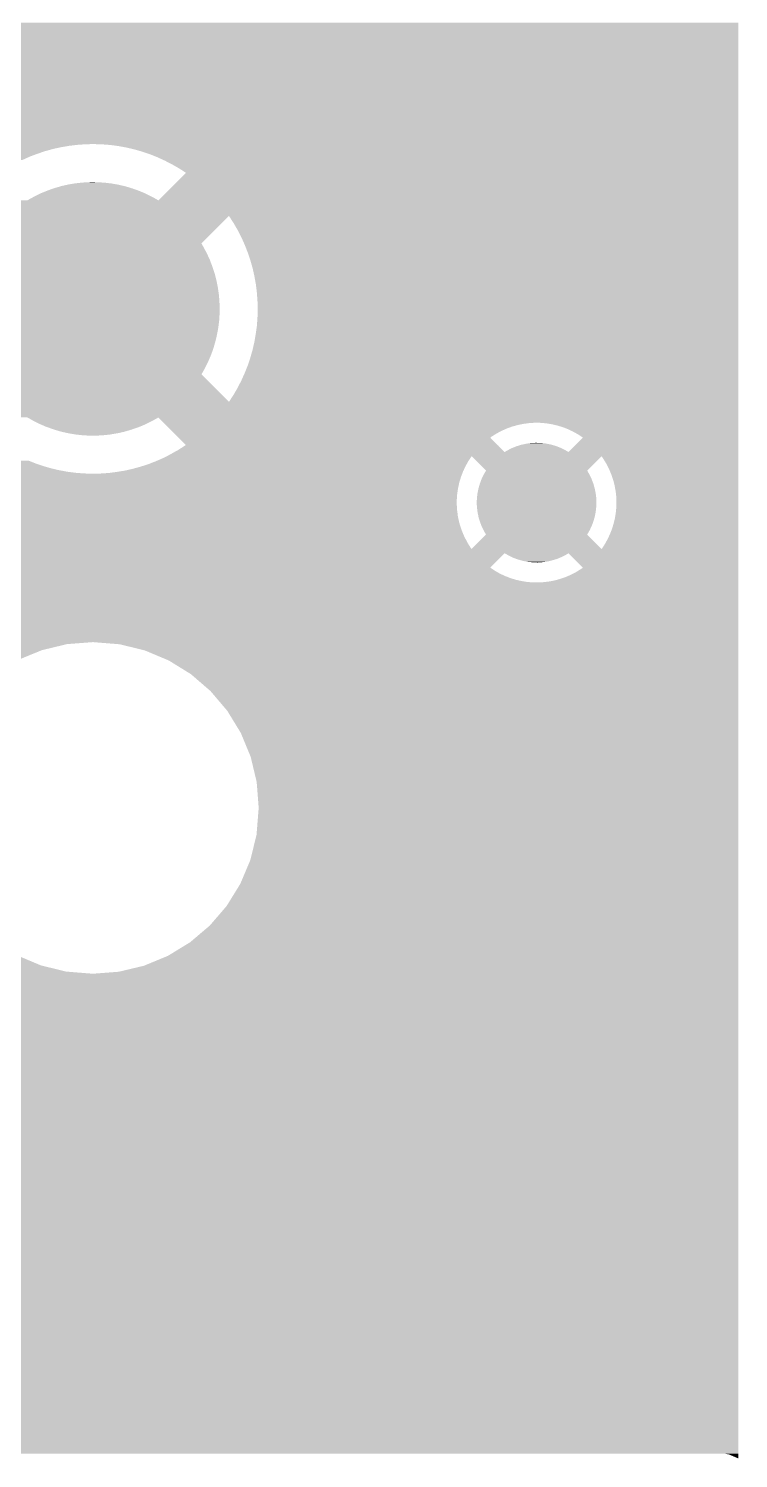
# Model space of a CAD drawing. Extents: x 295 to 953, y 10 to 290.
# Drawn here: x 853.87 to 862.05, y 98.39 to 114.86 of the extents above; entities that cross this region are included whole.
import ezdxf

# ---------------------------------------------------------------- set-up
doc = ezdxf.new("R2010")
doc.units = 0
doc.header["$LTSCALE"] = 5
doc.header["$MEASUREMENT"] = 0
doc.layers.add('GND', color=7, linetype='CONTINUOUS')

msp = doc.modelspace()

# ---------------------------------------------------------------- linework, layer by layer
at = {"layer": 'GND'}
for points in [[(657.513, 114.793), (657.469, 114.93), (862.053, 114.793), (862.053, 114.93)], [(657.583, 114.428), (657.513, 114.793), (862.053, 114.428), (862.053, 114.793)], [(657.604, 114.095), (657.583, 114.428), (862.053, 114.095), (862.053, 114.428)], [(746.631, 114.091), (746.539, 114.095), (862.053, 114.091), (862.053, 114.095)], [(746.847, 114.048), (746.631, 114.091), (862.053, 114.048), (862.053, 114.091)], [(747.05, 113.961), (746.847, 114.048), (862.053, 113.961), (862.053, 114.048)], [(747.229, 113.834), (747.05, 113.961), (862.053, 113.834), (862.053, 113.961)], [(747.378, 113.671), (747.229, 113.834), (862.053, 113.671), (862.053, 113.834)], [(747.46, 113.531), (747.378, 113.671), (862.053, 113.531), (862.053, 113.671)], [(747.461, 113.529), (747.46, 113.531), (854.53, 113.529), (854.624, 113.531)], [(747.465, 113.522), (747.461, 113.529), (854.436, 113.522), (854.53, 113.529)], [(747.472, 113.511), (747.465, 113.522), (854.343, 113.511), (854.436, 113.522)], [(747.481, 113.495), (747.472, 113.511), (854.25, 113.495), (854.343, 113.511)], [(747.49, 113.481), (747.481, 113.495), (854.184, 113.481), (854.25, 113.495)], [(854.718, 113.528), (854.624, 113.531), (862.053, 113.528), (862.053, 113.531)], [(854.812, 113.521), (854.718, 113.528), (862.053, 113.521), (862.053, 113.528)], [(854.906, 113.509), (854.812, 113.521), (862.053, 113.509), (862.053, 113.521)], [(854.998, 113.492), (854.906, 113.509), (862.053, 113.492), (862.053, 113.509)], [(855.09, 113.471), (854.998, 113.492), (862.053, 113.471), (862.053, 113.492)], [(747.492, 113.475), (747.49, 113.481), (854.158, 113.475), (854.184, 113.481)], [(747.5, 113.45), (747.492, 113.475), (854.067, 113.45), (854.158, 113.475)], [(747.509, 113.42), (747.5, 113.45), (853.978, 113.42), (854.067, 113.45)], [(747.521, 113.387), (747.509, 113.42), (853.89, 113.387), (853.978, 113.42)], [(747.533, 113.348), (747.521, 113.387), (853.804, 113.348), (853.89, 113.387)], [(855.181, 113.445), (855.09, 113.471), (862.053, 113.445), (862.053, 113.471)], [(855.27, 113.415), (855.181, 113.445), (862.053, 113.415), (862.053, 113.445)], [(855.358, 113.38), (855.27, 113.415), (862.053, 113.38), (862.053, 113.415)], [(855.443, 113.341), (855.358, 113.38), (862.053, 113.341), (862.053, 113.38)], [(855.527, 113.298), (855.443, 113.341), (862.053, 113.298), (862.053, 113.341)], [(855.371, 112.883), (855.688, 113.2), (862.053, 112.883), (862.053, 113.2)], [(855.609, 113.251), (855.527, 113.298), (862.053, 113.251), (862.053, 113.298)], [(855.688, 113.2), (855.609, 113.251), (862.053, 113.2), (862.053, 113.251)], [(854.022, 112.967), (854.084, 112.992), (855.209, 112.967), (855.149, 112.992)], [(854.084, 112.992), (854.099, 112.998), (855.149, 112.992), (855.132, 112.998)], [(854.099, 112.998), (854.162, 113.02), (855.132, 112.998), (855.071, 113.02)], [(854.162, 113.02), (854.177, 113.025), (855.071, 113.02), (855.054, 113.025)], [(854.177, 113.025), (854.242, 113.044), (855.054, 113.025), (854.992, 113.044)], [(854.242, 113.044), (854.256, 113.048), (854.992, 113.044), (854.974, 113.048)], [(854.256, 113.048), (854.322, 113.063), (854.974, 113.048), (854.911, 113.063)], [(854.322, 113.063), (854.337, 113.066), (854.911, 113.063), (854.893, 113.066)], [(854.337, 113.066), (854.404, 113.077), (854.893, 113.066), (854.83, 113.077)], [(854.404, 113.077), (854.418, 113.079), (854.83, 113.077), (854.811, 113.079)], [(854.418, 113.079), (854.488, 113.087), (854.811, 113.079), (854.748, 113.087)], [(854.488, 113.087), (854.5, 113.088), (854.748, 113.087), (854.726, 113.088)], [(854.5, 113.088), (854.574, 113.092), (854.726, 113.088), (854.666, 113.092)], [(854.574, 113.092), (854.583, 113.093), (854.666, 113.092), (854.583, 113.093)], [(747.535, 112.744), (747.563, 112.883), (862.053, 112.744), (862.053, 112.883)], [(853.861, 112.883), (853.875, 112.891), (855.371, 112.883), (855.356, 112.891)], [(853.875, 112.891), (853.934, 112.923), (855.356, 112.891), (855.299, 112.923)], [(853.934, 112.923), (853.948, 112.931), (855.299, 112.923), (855.283, 112.931)], [(853.948, 112.931), (854.008, 112.96), (855.283, 112.931), (855.225, 112.96)], [(854.008, 112.96), (854.022, 112.967), (855.225, 112.96), (855.209, 112.967)], [(747.518, 112.704), (747.535, 112.744), (862.053, 112.704), (862.053, 112.744)], [(853.366, 112.387), (853.049, 112.704), (855.867, 112.387), (856.183, 112.704)], [(856.239, 112.618), (856.183, 112.704), (862.053, 112.618), (862.053, 112.704)], [(856.286, 112.536), (856.239, 112.618), (862.053, 112.536), (862.053, 112.618)], [(856.329, 112.452), (856.286, 112.536), (862.053, 112.452), (862.053, 112.536)], [(853.325, 112.315), (853.341, 112.344), (855.906, 112.315), (855.891, 112.344)], [(853.341, 112.344), (853.366, 112.387), (855.891, 112.344), (855.866, 112.387)], [(853.366, 112.387), (853.366, 112.387), (855.866, 112.387), (855.867, 112.387)], [(856.367, 112.366), (856.329, 112.452), (862.053, 112.366), (862.053, 112.452)], [(856.401, 112.279), (856.367, 112.366), (862.053, 112.279), (862.053, 112.366)], [(853.239, 112.119), (853.256, 112.165), (855.993, 112.119), (855.975, 112.165)], [(853.256, 112.165), (853.269, 112.196), (855.975, 112.165), (855.964, 112.196)], [(853.269, 112.196), (853.288, 112.241), (855.964, 112.196), (855.943, 112.241)], [(853.288, 112.241), (853.303, 112.271), (855.943, 112.241), (855.93, 112.271)], [(853.303, 112.271), (853.325, 112.315), (855.93, 112.271), (855.906, 112.315)], [(856.431, 112.189), (856.401, 112.279), (862.053, 112.189), (862.053, 112.279)], [(856.457, 112.099), (856.431, 112.189), (862.053, 112.099), (862.053, 112.189)], [(853.193, 111.96), (853.205, 112.008), (856.039, 111.96), (856.027, 112.008)], [(853.205, 112.008), (853.214, 112.04), (856.027, 112.008), (856.019, 112.04)], [(853.214, 112.04), (853.228, 112.087), (856.019, 112.04), (856.003, 112.087)], [(853.228, 112.087), (853.239, 112.119), (856.003, 112.087), (855.993, 112.119)], [(856.477, 112.007), (856.457, 112.099), (862.053, 112.007), (862.053, 112.099)], [(856.494, 111.914), (856.477, 112.007), (862.053, 111.914), (862.053, 112.007)], [(853.165, 111.797), (853.171, 111.846), (856.067, 111.797), (856.06, 111.846)], [(853.171, 111.846), (853.177, 111.879), (856.06, 111.846), (856.056, 111.879)], [(853.177, 111.879), (853.186, 111.928), (856.056, 111.879), (856.046, 111.928)], [(853.186, 111.928), (853.193, 111.96), (856.046, 111.928), (856.039, 111.96)], [(856.505, 111.82), (856.494, 111.914), (862.053, 111.82), (862.053, 111.914)], [(853.156, 111.682), (853.158, 111.715), (856.075, 111.682), (856.074, 111.715)], [(853.156, 111.632), (853.156, 111.682), (856.077, 111.632), (856.075, 111.682)], [(853.158, 111.715), (853.162, 111.764), (856.074, 111.715), (856.07, 111.764)], [(853.162, 111.764), (853.165, 111.797), (856.07, 111.764), (856.067, 111.797)], [(856.512, 111.727), (856.505, 111.82), (862.053, 111.727), (862.053, 111.82)], [(856.515, 111.632), (856.512, 111.727), (862.053, 111.632), (862.053, 111.727)], [(853.157, 111.583), (853.156, 111.632), (856.076, 111.583), (856.077, 111.632)], [(853.158, 111.55), (853.157, 111.583), (856.074, 111.55), (856.076, 111.583)], [(853.162, 111.5), (853.158, 111.55), (856.071, 111.5), (856.074, 111.55)], [(856.505, 111.436), (856.512, 111.53), (862.053, 111.436), (862.053, 111.53)], [(856.512, 111.53), (856.515, 111.632), (862.053, 111.53), (862.053, 111.632)], [(853.165, 111.467), (853.162, 111.5), (856.067, 111.467), (856.071, 111.5)], [(853.172, 111.418), (853.165, 111.467), (856.061, 111.418), (856.067, 111.467)], [(853.177, 111.386), (853.172, 111.418), (856.055, 111.386), (856.061, 111.418)], [(853.186, 111.337), (853.177, 111.386), (856.046, 111.337), (856.055, 111.386)], [(856.476, 111.25), (856.492, 111.343), (862.053, 111.25), (862.053, 111.343)], [(856.492, 111.343), (856.505, 111.436), (862.053, 111.343), (862.053, 111.436)], [(853.193, 111.305), (853.186, 111.337), (856.039, 111.305), (856.046, 111.337)], [(853.205, 111.257), (853.193, 111.305), (856.027, 111.257), (856.039, 111.305)], [(853.214, 111.225), (853.205, 111.257), (856.018, 111.225), (856.027, 111.257)], [(853.229, 111.177), (853.214, 111.225), (856.004, 111.177), (856.018, 111.225)], [(853.239, 111.146), (853.229, 111.177), (855.993, 111.146), (856.004, 111.177)], [(856.455, 111.158), (856.476, 111.25), (862.053, 111.158), (862.053, 111.25)], [(853.257, 111.1), (853.239, 111.146), (855.976, 111.1), (855.993, 111.146)], [(853.269, 111.069), (853.257, 111.1), (855.963, 111.069), (855.976, 111.1)], [(853.289, 111.024), (853.269, 111.069), (855.944, 111.024), (855.963, 111.069)], [(853.303, 110.994), (853.289, 111.024), (855.929, 110.994), (855.944, 111.024)], [(856.399, 110.978), (856.429, 111.068), (862.053, 110.978), (862.053, 111.068)], [(856.429, 111.068), (856.455, 111.158), (862.053, 111.068), (862.053, 111.158)], [(853.049, 110.561), (853.366, 110.878), (856.183, 110.561), (855.867, 110.878)], [(853.326, 110.95), (853.303, 110.994), (855.907, 110.95), (855.929, 110.994)], [(853.341, 110.921), (853.326, 110.95), (855.891, 110.921), (855.907, 110.95)], [(853.366, 110.878), (853.341, 110.921), (855.866, 110.878), (855.891, 110.921)], [(853.366, 110.878), (853.366, 110.878), (855.867, 110.878), (855.866, 110.878)], [(856.325, 110.805), (856.364, 110.891), (862.053, 110.805), (862.053, 110.891)], [(856.364, 110.891), (856.399, 110.978), (862.053, 110.891), (862.053, 110.978)], [(856.235, 110.64), (856.282, 110.721), (862.053, 110.64), (862.053, 110.721)], [(856.282, 110.721), (856.325, 110.805), (862.053, 110.721), (862.053, 110.805)], [(843.047, 110.498), (843.071, 110.559), (862.053, 110.498), (862.053, 110.559)], [(843.071, 110.559), (843.071, 110.561), (862.053, 110.559), (862.053, 110.561)], [(856.183, 110.561), (856.235, 110.64), (862.053, 110.561), (862.053, 110.64)], [(842.987, 110.382), (843.019, 110.439), (862.053, 110.382), (862.053, 110.439)], [(843.019, 110.439), (843.047, 110.498), (862.053, 110.439), (862.053, 110.498)], [(853.876, 110.374), (853.861, 110.382), (855.357, 110.374), (855.371, 110.382)], [(853.933, 110.341), (853.876, 110.374), (855.298, 110.341), (855.357, 110.374)], [(855.432, 110.321), (855.371, 110.382), (862.053, 110.321), (862.053, 110.382)], [(853.949, 110.334), (853.933, 110.341), (855.284, 110.334), (855.298, 110.341)], [(854.007, 110.305), (853.949, 110.334), (855.224, 110.305), (855.284, 110.334)], [(854.023, 110.298), (854.007, 110.305), (855.21, 110.298), (855.224, 110.305)], [(854.083, 110.272), (854.023, 110.298), (855.148, 110.272), (855.21, 110.298)], [(854.1, 110.267), (854.083, 110.272), (855.133, 110.267), (855.148, 110.272)], [(854.161, 110.245), (854.1, 110.267), (855.07, 110.245), (855.133, 110.267)], [(854.178, 110.24), (854.161, 110.245), (855.055, 110.24), (855.07, 110.245)], [(854.24, 110.221), (854.178, 110.24), (854.99, 110.221), (855.055, 110.24)], [(854.258, 110.217), (854.24, 110.221), (854.976, 110.217), (854.99, 110.221)], [(854.321, 110.202), (854.258, 110.217), (854.91, 110.202), (854.976, 110.217)], [(854.339, 110.199), (854.321, 110.202), (854.895, 110.199), (854.91, 110.202)], [(854.402, 110.188), (854.339, 110.199), (854.828, 110.188), (854.895, 110.199)], [(854.421, 110.185), (854.402, 110.188), (854.814, 110.185), (854.828, 110.188)], [(855.436, 110.317), (855.432, 110.321), (859.642, 110.317), (859.708, 110.321)], [(855.444, 110.308), (855.436, 110.317), (859.577, 110.308), (859.642, 110.317)], [(855.457, 110.295), (855.444, 110.308), (859.513, 110.295), (859.577, 110.308)], [(855.475, 110.278), (855.457, 110.295), (859.45, 110.278), (859.513, 110.295)], [(855.497, 110.256), (855.475, 110.278), (859.388, 110.256), (859.45, 110.278)], [(855.523, 110.229), (855.497, 110.256), (859.328, 110.229), (859.388, 110.256)], [(855.554, 110.199), (855.523, 110.229), (859.27, 110.199), (859.328, 110.229)], [(855.588, 110.164), (855.554, 110.199), (859.214, 110.164), (859.27, 110.199)], [(859.773, 110.32), (859.708, 110.321), (862.053, 110.32), (862.053, 110.321)], [(859.839, 110.314), (859.773, 110.32), (862.053, 110.314), (862.053, 110.32)], [(859.903, 110.304), (859.839, 110.314), (862.053, 110.304), (862.053, 110.314)], [(859.967, 110.289), (859.903, 110.304), (862.053, 110.289), (862.053, 110.304)], [(860.03, 110.27), (859.967, 110.289), (862.053, 110.27), (862.053, 110.289)], [(860.091, 110.246), (860.03, 110.27), (862.053, 110.246), (862.053, 110.27)], [(860.15, 110.218), (860.091, 110.246), (862.053, 110.218), (862.053, 110.246)], [(860.207, 110.186), (860.15, 110.218), (862.053, 110.186), (862.053, 110.218)], [(854.484, 110.178), (854.421, 110.185), (854.745, 110.178), (854.814, 110.185)], [(854.506, 110.176), (854.484, 110.178), (854.732, 110.176), (854.745, 110.178)], [(854.567, 110.173), (854.506, 110.176), (854.658, 110.173), (854.732, 110.176)], [(854.649, 110.172), (854.567, 110.173), (854.649, 110.172), (854.658, 110.173)], [(855.603, 110.15), (855.588, 110.164), (859.194, 110.15), (859.214, 110.164)], [(855.595, 110.005), (855.674, 110.056), (859.338, 110.005), (859.288, 110.056)], [(855.688, 110.065), (855.603, 110.15), (859.278, 110.065), (859.194, 110.15)], [(855.674, 110.056), (855.688, 110.065), (859.288, 110.056), (859.278, 110.065)], [(859.41, 110.012), (859.444, 110.029), (860.047, 110.012), (860.011, 110.029)], [(859.444, 110.029), (859.462, 110.036), (860.011, 110.029), (859.995, 110.036)], [(859.462, 110.036), (859.496, 110.05), (859.995, 110.036), (859.958, 110.05)], [(859.496, 110.05), (859.515, 110.056), (859.958, 110.05), (859.942, 110.056)], [(859.515, 110.056), (859.55, 110.067), (859.942, 110.056), (859.903, 110.067)], [(859.55, 110.067), (859.57, 110.071), (859.903, 110.067), (859.888, 110.071)], [(859.57, 110.071), (859.606, 110.079), (859.888, 110.071), (859.847, 110.079)], [(859.606, 110.079), (859.627, 110.082), (859.847, 110.079), (859.832, 110.082)], [(859.627, 110.082), (859.662, 110.087), (859.832, 110.082), (859.789, 110.087)], [(859.662, 110.087), (859.69, 110.088), (859.789, 110.087), (859.775, 110.088)], [(859.69, 110.088), (859.719, 110.09), (859.775, 110.088), (859.719, 110.09)], [(860.096, 109.984), (860.262, 110.15), (862.053, 109.984), (862.053, 110.15)], [(860.262, 110.15), (860.207, 110.186), (862.053, 110.15), (862.053, 110.186)], [(673.586, 109.85), (673.566, 109.885), (853.962, 109.85), (853.874, 109.885)], [(855.255, 109.844), (855.342, 109.878), (858.922, 109.844), (858.941, 109.878)], [(855.342, 109.878), (855.347, 109.88), (858.941, 109.878), (858.943, 109.88)], [(855.347, 109.88), (855.429, 109.916), (858.943, 109.88), (858.966, 109.916)], [(855.429, 109.916), (855.466, 109.935), (858.966, 109.916), (858.979, 109.935)], [(855.466, 109.935), (855.513, 109.959), (862.053, 109.935), (862.053, 109.959)], [(855.513, 109.959), (855.556, 109.984), (862.053, 109.959), (862.053, 109.984)], [(855.556, 109.984), (855.595, 110.005), (859.36, 109.984), (859.338, 110.005)], [(859.145, 109.769), (858.979, 109.935), (860.311, 109.769), (860.477, 109.935)], [(859.36, 109.984), (859.393, 110.003), (860.096, 109.984), (860.062, 110.003)], [(859.393, 110.003), (859.41, 110.012), (860.062, 110.003), (860.047, 110.012)], [(860.502, 109.897), (860.477, 109.935), (862.053, 109.897), (862.053, 109.935)], [(860.536, 109.841), (860.502, 109.897), (862.053, 109.841), (862.053, 109.897)], [(673.592, 109.841), (673.586, 109.85), (853.988, 109.841), (853.962, 109.85)], [(673.602, 109.82), (673.592, 109.841), (854.051, 109.82), (853.988, 109.841)], [(673.615, 109.794), (673.602, 109.82), (854.142, 109.794), (854.051, 109.82)], [(673.621, 109.782), (673.615, 109.794), (854.192, 109.782), (854.142, 109.794)], [(673.625, 109.773), (673.621, 109.782), (854.234, 109.773), (854.192, 109.782)], [(673.632, 109.756), (673.625, 109.773), (854.326, 109.756), (854.234, 109.773)], [(673.637, 109.744), (673.632, 109.756), (854.42, 109.744), (854.326, 109.756)], [(673.64, 109.737), (673.637, 109.744), (854.514, 109.737), (854.42, 109.744)], [(673.641, 109.734), (673.64, 109.737), (854.608, 109.734), (854.514, 109.737)], [(673.646, 109.722), (673.641, 109.734), (858.866, 109.722), (858.871, 109.734)], [(673.652, 109.703), (673.646, 109.722), (858.859, 109.703), (858.866, 109.722)], [(673.667, 109.66), (673.652, 109.703), (858.845, 109.66), (858.859, 109.703)], [(854.608, 109.734), (854.702, 109.736), (858.871, 109.734), (858.871, 109.736)], [(854.702, 109.736), (854.796, 109.742), (858.871, 109.736), (858.874, 109.742)], [(854.796, 109.742), (854.889, 109.754), (858.874, 109.742), (858.878, 109.754)], [(854.889, 109.754), (854.95, 109.764), (858.878, 109.754), (858.882, 109.764)], [(854.95, 109.764), (854.982, 109.769), (858.882, 109.764), (858.885, 109.769)], [(854.982, 109.769), (855.074, 109.79), (858.885, 109.769), (858.895, 109.79)], [(855.074, 109.79), (855.165, 109.815), (858.895, 109.79), (858.906, 109.815)], [(855.165, 109.815), (855.19, 109.823), (858.906, 109.815), (858.91, 109.823)], [(855.19, 109.823), (855.255, 109.844), (858.91, 109.823), (858.922, 109.844)], [(859.096, 109.677), (859.117, 109.72), (860.36, 109.677), (860.339, 109.72)], [(859.117, 109.72), (859.121, 109.728), (860.339, 109.72), (860.335, 109.728)], [(859.121, 109.728), (859.145, 109.769), (860.335, 109.728), (860.311, 109.769)], [(860.565, 109.782), (860.536, 109.841), (862.053, 109.782), (862.053, 109.841)], [(860.59, 109.722), (860.565, 109.782), (862.053, 109.722), (862.053, 109.782)], [(860.611, 109.66), (860.59, 109.722), (862.053, 109.66), (862.053, 109.722)], [(673.672, 109.64), (673.667, 109.66), (858.839, 109.64), (858.845, 109.66)], [(673.683, 109.596), (673.672, 109.64), (858.829, 109.596), (858.839, 109.64)], [(673.684, 109.59), (673.683, 109.596), (858.828, 109.59), (858.829, 109.596)], [(736.361, 109.589), (736.295, 109.59), (858.828, 109.589), (858.828, 109.59)], [(736.426, 109.584), (736.361, 109.589), (858.826, 109.584), (858.828, 109.589)], [(736.475, 109.576), (736.426, 109.584), (858.825, 109.576), (858.826, 109.584)], [(736.491, 109.574), (736.475, 109.576), (858.824, 109.574), (858.825, 109.576)], [(736.555, 109.559), (736.491, 109.574), (858.822, 109.559), (858.824, 109.574)], [(736.618, 109.54), (736.555, 109.559), (858.819, 109.54), (858.822, 109.559)], [(736.679, 109.516), (736.618, 109.54), (858.815, 109.516), (858.819, 109.54)], [(859.048, 109.514), (859.057, 109.56), (860.408, 109.514), (860.398, 109.56)], [(859.057, 109.56), (859.06, 109.569), (860.398, 109.56), (860.396, 109.569)], [(859.06, 109.569), (859.073, 109.615), (860.396, 109.569), (860.383, 109.615)], [(859.073, 109.615), (859.076, 109.624), (860.383, 109.615), (860.38, 109.624)], [(859.076, 109.624), (859.092, 109.668), (860.38, 109.624), (860.363, 109.668)], [(859.092, 109.668), (859.096, 109.677), (860.363, 109.668), (860.36, 109.677)], [(860.627, 109.596), (860.611, 109.66), (862.053, 109.596), (862.053, 109.66)], [(860.639, 109.531), (860.627, 109.596), (862.053, 109.531), (862.053, 109.596)], [(860.646, 109.466), (860.639, 109.531), (862.053, 109.466), (862.053, 109.531)], [(736.688, 109.511), (736.679, 109.516), (858.814, 109.511), (858.815, 109.516)], [(736.738, 109.488), (736.688, 109.511), (858.812, 109.488), (858.814, 109.511)], [(736.795, 109.456), (736.738, 109.488), (858.81, 109.456), (858.812, 109.488)], [(736.745, 109.315), (736.811, 109.381), (858.812, 109.315), (858.808, 109.381)], [(736.81, 109.446), (736.795, 109.456), (858.809, 109.446), (858.81, 109.456)], [(736.85, 109.42), (736.81, 109.446), (858.808, 109.42), (858.809, 109.446)], [(736.811, 109.381), (736.85, 109.42), (858.808, 109.381), (858.808, 109.42)], [(859.038, 109.401), (859.04, 109.448), (860.417, 109.401), (860.415, 109.448)], [(859.04, 109.353), (859.038, 109.401), (860.416, 109.353), (860.417, 109.401)], [(859.04, 109.448), (859.041, 109.457), (860.415, 109.448), (860.415, 109.457)], [(859.041, 109.457), (859.046, 109.505), (860.415, 109.457), (860.409, 109.505)], [(859.046, 109.505), (859.048, 109.514), (860.409, 109.505), (860.408, 109.514)], [(860.648, 109.401), (860.646, 109.466), (862.053, 109.401), (862.053, 109.466)], [(860.647, 109.355), (860.648, 109.401), (862.053, 109.355), (862.053, 109.401)], [(673.682, 109.205), (673.687, 109.225), (858.829, 109.205), (858.825, 109.225)], [(673.687, 109.225), (673.691, 109.25), (858.825, 109.225), (858.82, 109.25)], [(673.691, 109.25), (673.691, 109.253), (858.82, 109.25), (858.82, 109.253)], [(736.684, 109.253), (736.745, 109.315), (858.82, 109.253), (858.812, 109.315)], [(737.077, 109.186), (737.065, 109.205), (858.833, 109.186), (858.829, 109.205)], [(859.041, 109.344), (859.04, 109.353), (860.414, 109.344), (860.416, 109.353)], [(859.047, 109.297), (859.041, 109.344), (860.409, 109.297), (860.414, 109.344)], [(859.048, 109.288), (859.047, 109.297), (860.408, 109.288), (860.409, 109.297)], [(859.058, 109.241), (859.048, 109.288), (860.398, 109.241), (860.408, 109.288)], [(859.059, 109.232), (859.058, 109.241), (860.396, 109.232), (860.398, 109.241)], [(859.073, 109.186), (859.059, 109.232), (860.383, 109.186), (860.396, 109.232)], [(860.616, 109.161), (860.631, 109.225), (862.053, 109.161), (862.053, 109.225)], [(860.631, 109.225), (860.641, 109.29), (862.053, 109.225), (862.053, 109.29)], [(860.641, 109.29), (860.647, 109.355), (862.053, 109.29), (862.053, 109.355)], [(737.09, 109.167), (737.077, 109.186), (858.838, 109.167), (858.833, 109.186)], [(737.116, 109.123), (737.09, 109.167), (858.851, 109.123), (858.838, 109.167)], [(737.124, 109.111), (737.116, 109.123), (858.855, 109.111), (858.851, 109.123)], [(737.148, 109.061), (737.124, 109.111), (858.873, 109.061), (858.855, 109.111)], [(737.153, 109.052), (737.148, 109.061), (858.877, 109.052), (858.873, 109.061)], [(737.174, 109.001), (737.153, 109.052), (858.899, 109.001), (858.877, 109.052)], [(859.076, 109.178), (859.073, 109.186), (860.38, 109.178), (860.383, 109.186)], [(859.093, 109.133), (859.076, 109.178), (860.363, 109.133), (860.38, 109.178)], [(859.096, 109.125), (859.093, 109.133), (860.359, 109.125), (860.363, 109.133)], [(859.117, 109.082), (859.096, 109.125), (860.339, 109.082), (860.359, 109.125)], [(859.121, 109.074), (859.117, 109.082), (860.334, 109.074), (860.339, 109.082)], [(859.145, 109.033), (859.121, 109.074), (860.311, 109.033), (860.334, 109.074)], [(860.545, 108.978), (860.573, 109.038), (862.053, 108.978), (862.053, 109.038)], [(860.573, 109.038), (860.597, 109.099), (862.053, 109.038), (862.053, 109.099)], [(860.597, 109.099), (860.616, 109.161), (862.053, 109.099), (862.053, 109.161)], [(737.178, 108.991), (737.174, 109.001), (858.904, 108.991), (858.899, 109.001)], [(737.181, 108.983), (737.178, 108.991), (858.909, 108.983), (858.904, 108.991)], [(767.078, 108.979), (766.986, 108.983), (858.911, 108.979), (858.909, 108.983)], [(767.261, 108.943), (767.078, 108.979), (858.93, 108.943), (858.911, 108.979)], [(767.294, 108.936), (767.261, 108.943), (858.934, 108.936), (858.93, 108.943)], [(767.409, 108.887), (767.294, 108.936), (858.964, 108.887), (858.934, 108.936)], [(767.457, 108.866), (767.409, 108.887), (858.979, 108.866), (858.964, 108.887)], [(858.979, 108.866), (859.145, 109.033), (860.477, 108.866), (860.311, 109.033)], [(860.477, 108.866), (860.513, 108.921), (862.053, 108.866), (862.053, 108.921)], [(860.513, 108.921), (860.545, 108.978), (862.053, 108.921), (862.053, 108.978)], [(767.497, 108.849), (767.457, 108.866), (862.053, 108.849), (862.053, 108.866)], [(767.541, 108.818), (767.497, 108.849), (862.053, 108.818), (862.053, 108.849)], [(767.676, 108.722), (767.541, 108.818), (859.264, 108.722), (859.36, 108.818)], [(767.741, 108.652), (767.676, 108.722), (859.194, 108.652), (859.264, 108.722)], [(859.394, 108.798), (859.36, 108.818), (860.063, 108.798), (860.096, 108.818)], [(859.409, 108.79), (859.394, 108.798), (860.046, 108.79), (860.063, 108.798)], [(859.445, 108.773), (859.409, 108.79), (860.012, 108.773), (860.046, 108.79)], [(859.46, 108.765), (859.445, 108.773), (859.994, 108.765), (860.012, 108.773)], [(859.498, 108.751), (859.46, 108.765), (859.959, 108.751), (859.994, 108.765)], [(859.513, 108.746), (859.498, 108.751), (859.94, 108.746), (859.959, 108.751)], [(859.552, 108.735), (859.513, 108.746), (859.905, 108.735), (859.94, 108.746)], [(859.568, 108.73), (859.552, 108.735), (859.885, 108.73), (859.905, 108.735)], [(859.608, 108.722), (859.568, 108.73), (859.85, 108.722), (859.885, 108.73)], [(859.624, 108.719), (859.608, 108.722), (859.828, 108.719), (859.85, 108.722)], [(859.667, 108.715), (859.624, 108.719), (859.794, 108.715), (859.828, 108.719)], [(859.68, 108.713), (859.667, 108.715), (859.766, 108.713), (859.794, 108.715)], [(859.737, 108.711), (859.68, 108.713), (859.737, 108.711), (859.766, 108.713)], [(860.262, 108.652), (860.096, 108.818), (862.053, 108.652), (862.053, 108.818)], [(767.774, 108.616), (767.741, 108.652), (859.248, 108.616), (859.194, 108.652)], [(767.803, 108.583), (767.774, 108.616), (859.305, 108.583), (859.248, 108.616)], [(767.825, 108.559), (767.803, 108.583), (859.357, 108.559), (859.305, 108.583)], [(767.828, 108.555), (767.825, 108.559), (859.365, 108.555), (859.357, 108.559)], [(767.841, 108.532), (767.828, 108.555), (859.426, 108.532), (859.365, 108.555)], [(860.006, 108.524), (860.068, 108.546), (862.053, 108.524), (862.053, 108.546)], [(860.068, 108.546), (860.128, 108.572), (862.053, 108.546), (862.053, 108.572)], [(860.128, 108.572), (860.186, 108.603), (862.053, 108.572), (862.053, 108.603)], [(860.186, 108.603), (860.241, 108.637), (862.053, 108.603), (862.053, 108.637)], [(860.241, 108.637), (860.262, 108.652), (862.053, 108.637), (862.053, 108.652)], [(767.853, 108.512), (767.841, 108.532), (859.488, 108.512), (859.426, 108.532)], [(767.861, 108.498), (767.853, 108.512), (859.552, 108.498), (859.488, 108.512)], [(767.867, 108.487), (767.861, 108.498), (859.617, 108.487), (859.552, 108.498)], [(767.871, 108.482), (767.867, 108.487), (859.682, 108.482), (859.617, 108.487)], [(767.871, 108.481), (767.871, 108.482), (859.748, 108.481), (859.682, 108.482)], [(767.937, 108.369), (767.871, 108.481), (862.053, 108.369), (862.053, 108.481)], [(859.748, 108.481), (859.813, 108.485), (862.053, 108.481), (862.053, 108.485)], [(859.813, 108.485), (859.878, 108.493), (862.053, 108.485), (862.053, 108.493)], [(859.878, 108.493), (859.943, 108.506), (862.053, 108.493), (862.053, 108.506)], [(859.943, 108.506), (860.006, 108.524), (862.053, 108.506), (862.053, 108.524)], [(767.975, 108.253), (767.937, 108.369), (862.053, 108.253), (862.053, 108.369)], [(834.261, 108.249), (834.169, 108.253), (862.053, 108.249), (862.053, 108.253)], [(834.477, 108.206), (834.261, 108.249), (862.053, 108.206), (862.053, 108.249)], [(834.68, 108.119), (834.477, 108.206), (862.053, 108.119), (862.053, 108.206)], [(834.859, 107.992), (834.68, 108.119), (862.053, 107.992), (862.053, 108.119)], [(835.008, 107.829), (834.859, 107.992), (862.053, 107.829), (862.053, 107.992)], [(835.029, 107.794), (835.008, 107.829), (862.053, 107.794), (862.053, 107.829)], [(835.042, 107.771), (835.029, 107.794), (854.318, 107.771), (854.616, 107.794)], [(835.083, 107.701), (835.042, 107.771), (854.028, 107.701), (854.318, 107.771)], [(854.926, 107.769), (854.616, 107.794), (862.053, 107.769), (862.053, 107.794)], [(855.215, 107.698), (854.926, 107.769), (862.053, 107.698), (862.053, 107.769)], [(835.12, 107.639), (835.083, 107.701), (853.876, 107.639), (854.028, 107.701)], [(835.136, 107.588), (835.12, 107.639), (853.752, 107.588), (853.876, 107.639)], [(855.491, 107.582), (855.215, 107.698), (862.053, 107.582), (862.053, 107.698)], [(855.745, 107.425), (855.491, 107.582), (862.053, 107.425), (862.053, 107.582)], [(855.971, 107.23), (855.745, 107.425), (862.053, 107.23), (862.053, 107.425)], [(856.164, 107.003), (855.971, 107.23), (862.053, 107.003), (862.053, 107.23)], [(856.32, 106.748), (856.164, 107.003), (862.053, 106.748), (862.053, 107.003)], [(856.434, 106.472), (856.32, 106.748), (862.053, 106.472), (862.053, 106.748)], [(856.503, 106.182), (856.434, 106.472), (862.053, 106.182), (862.053, 106.472)], [(856.526, 105.884), (856.503, 106.182), (862.053, 105.884), (862.053, 106.182)], [(856.501, 105.574), (856.526, 105.884), (862.053, 105.574), (862.053, 105.884)], [(856.43, 105.284), (856.501, 105.574), (862.053, 105.284), (862.053, 105.574)], [(856.314, 105.009), (856.43, 105.284), (862.053, 105.009), (862.053, 105.284)], [(856.157, 104.755), (856.314, 105.009), (862.053, 104.755), (862.053, 105.009)], [(855.963, 104.529), (856.157, 104.755), (862.053, 104.529), (862.053, 104.755)], [(855.735, 104.336), (855.963, 104.529), (862.053, 104.336), (862.053, 104.529)], [(855.48, 104.18), (855.735, 104.336), (862.053, 104.18), (862.053, 104.336)], [(808.894, 104.07), (808.917, 104.186), (854.017, 104.07), (853.741, 104.186)], [(855.204, 104.066), (855.48, 104.18), (862.053, 104.066), (862.053, 104.18)], [(808.789, 103.778), (808.873, 103.974), (862.053, 103.778), (862.053, 103.974)], [(808.873, 103.974), (808.876, 103.981), (854.616, 103.974), (854.526, 103.981)], [(808.876, 103.981), (808.88, 103.999), (854.526, 103.981), (854.307, 103.999)], [(808.88, 103.999), (808.894, 104.07), (854.307, 103.999), (854.017, 104.07)], [(854.616, 103.974), (854.914, 103.997), (862.053, 103.974), (862.053, 103.997)], [(854.914, 103.997), (855.204, 104.066), (862.053, 103.997), (862.053, 104.066)], [(808.662, 103.599), (808.789, 103.778), (862.053, 103.599), (862.053, 103.778)], [(808.309, 103.338), (808.499, 103.45), (862.053, 103.338), (862.053, 103.45)], [(808.499, 103.45), (808.662, 103.599), (862.053, 103.45), (862.053, 103.599)], [(808.099, 103.27), (808.309, 103.338), (862.053, 103.27), (862.053, 103.338)], [(657.449, 103.23), (657.449, 103.246), (862.053, 103.23), (862.053, 103.246)], [(673.968, 103.164), (673.929, 103.23), (862.053, 103.164), (862.053, 103.23)], [(674.015, 103.075), (673.968, 103.164), (862.053, 103.075), (862.053, 103.164)], [(807.88, 103.246), (808.099, 103.27), (862.053, 103.246), (862.053, 103.27)], [(674.058, 102.983), (674.015, 103.075), (862.053, 102.983), (862.053, 103.075)], [(674.096, 102.889), (674.058, 102.983), (862.053, 102.889), (862.053, 102.983)], [(674.131, 102.794), (674.096, 102.889), (862.053, 102.794), (862.053, 102.889)], [(674.161, 102.698), (674.131, 102.794), (862.053, 102.698), (862.053, 102.794)], [(674.186, 102.6), (674.161, 102.698), (862.053, 102.6), (862.053, 102.698)], [(674.207, 102.501), (674.186, 102.6), (862.053, 102.501), (862.053, 102.6)], [(674.223, 102.401), (674.207, 102.501), (862.053, 102.401), (862.053, 102.501)], [(674.235, 102.3), (674.223, 102.401), (862.053, 102.3), (862.053, 102.401)], [(674.236, 102.288), (674.235, 102.3), (862.053, 102.288), (862.053, 102.3)], [(751.696, 102.287), (751.631, 102.288), (862.053, 102.287), (862.053, 102.288)], [(751.762, 102.281), (751.696, 102.287), (862.053, 102.281), (862.053, 102.287)], [(751.826, 102.271), (751.762, 102.281), (862.053, 102.271), (862.053, 102.281)], [(751.89, 102.256), (751.826, 102.271), (862.053, 102.256), (862.053, 102.271)], [(751.953, 102.237), (751.89, 102.256), (862.053, 102.237), (862.053, 102.256)], [(752.014, 102.213), (751.953, 102.237), (862.053, 102.213), (862.053, 102.237)], [(752.073, 102.185), (752.014, 102.213), (862.053, 102.185), (862.053, 102.213)], [(752.019, 101.951), (752.185, 102.117), (862.053, 101.951), (862.053, 102.117)], [(752.13, 102.153), (752.073, 102.185), (862.053, 102.153), (862.053, 102.185)], [(752.185, 102.117), (752.13, 102.153), (862.053, 102.117), (862.053, 102.153)], [(674.235, 101.902), (674.237, 101.921), (862.053, 101.902), (862.053, 101.921)], [(674.237, 101.921), (674.239, 101.951), (862.053, 101.921), (862.053, 101.951)], [(752.425, 101.865), (752.4, 101.902), (862.053, 101.865), (862.053, 101.902)], [(752.459, 101.808), (752.425, 101.865), (862.053, 101.808), (862.053, 101.865)], [(752.488, 101.75), (752.459, 101.808), (862.053, 101.75), (862.053, 101.808)], [(752.513, 101.689), (752.488, 101.75), (862.053, 101.689), (862.053, 101.75)], [(752.534, 101.627), (752.513, 101.689), (862.053, 101.627), (862.053, 101.689)], [(752.55, 101.563), (752.534, 101.627), (862.053, 101.563), (862.053, 101.627)], [(752.551, 101.558), (752.55, 101.563), (862.053, 101.558), (862.053, 101.563)], [(845.168, 101.557), (845.103, 101.558), (862.053, 101.557), (862.053, 101.558)], [(845.234, 101.551), (845.168, 101.557), (862.053, 101.551), (862.053, 101.557)], [(845.298, 101.541), (845.234, 101.551), (862.053, 101.541), (862.053, 101.551)], [(845.362, 101.526), (845.298, 101.541), (862.053, 101.526), (862.053, 101.541)], [(845.425, 101.507), (845.362, 101.526), (862.053, 101.507), (862.053, 101.526)], [(845.486, 101.483), (845.425, 101.507), (862.053, 101.483), (862.053, 101.507)], [(845.545, 101.455), (845.486, 101.483), (862.053, 101.455), (862.053, 101.483)], [(845.491, 101.221), (845.657, 101.387), (862.053, 101.221), (862.053, 101.387)], [(845.602, 101.423), (845.545, 101.455), (862.053, 101.423), (862.053, 101.455)], [(845.657, 101.387), (845.602, 101.423), (862.053, 101.387), (862.053, 101.423)], [(752.549, 101.172), (752.554, 101.192), (862.053, 101.172), (862.053, 101.192)], [(752.554, 101.192), (752.558, 101.221), (862.053, 101.192), (862.053, 101.221)], [(845.897, 101.134), (845.872, 101.172), (862.053, 101.134), (862.053, 101.172)], [(845.931, 101.078), (845.897, 101.134), (862.053, 101.078), (862.053, 101.134)], [(845.96, 101.019), (845.931, 101.078), (862.053, 101.019), (862.053, 101.078)], [(845.985, 100.959), (845.96, 101.019), (862.053, 100.959), (862.053, 101.019)], [(846.006, 100.897), (845.985, 100.959), (862.053, 100.897), (862.053, 100.959)], [(846.022, 100.833), (846.006, 100.897), (862.053, 100.833), (862.053, 100.897)], [(846.034, 100.768), (846.022, 100.833), (862.053, 100.768), (862.053, 100.833)], [(846.041, 100.703), (846.034, 100.768), (862.053, 100.703), (862.053, 100.768)], [(846.043, 100.638), (846.041, 100.703), (862.053, 100.638), (862.053, 100.703)], [(846.042, 100.592), (846.043, 100.638), (862.053, 100.592), (862.053, 100.638)], [(846.026, 100.462), (846.036, 100.527), (862.053, 100.462), (862.053, 100.527)], [(846.036, 100.527), (846.042, 100.592), (862.053, 100.527), (862.053, 100.592)], [(845.968, 100.275), (845.992, 100.336), (862.053, 100.275), (862.053, 100.336)], [(845.992, 100.336), (846.011, 100.398), (862.053, 100.336), (862.053, 100.398)], [(846.011, 100.398), (846.026, 100.462), (862.053, 100.398), (862.053, 100.462)], [(845.872, 100.103), (845.908, 100.158), (862.053, 100.103), (862.053, 100.158)], [(845.908, 100.158), (845.94, 100.215), (862.053, 100.158), (862.053, 100.215)], [(845.94, 100.215), (845.968, 100.275), (862.053, 100.215), (862.053, 100.275)], [(672.842, 100.055), (672.868, 100.064), (862.053, 100.055), (862.053, 100.064)], [(672.868, 100.064), (672.959, 100.103), (862.053, 100.064), (862.053, 100.103)], [(845.657, 99.889), (845.491, 100.055), (862.053, 99.889), (862.053, 100.055)], [(845.523, 99.809), (845.581, 99.84), (862.053, 99.809), (862.053, 99.84)], [(845.581, 99.84), (845.636, 99.874), (862.053, 99.84), (862.053, 99.874)], [(845.636, 99.874), (845.657, 99.889), (862.053, 99.874), (862.053, 99.889)], [(664.819, 99.513), (664.614, 99.718), (862.053, 99.513), (862.053, 99.718)], [(845.143, 99.718), (845.208, 99.722), (862.053, 99.718), (862.053, 99.722)], [(845.208, 99.722), (845.273, 99.73), (862.053, 99.722), (862.053, 99.73)], [(845.273, 99.73), (845.338, 99.743), (862.053, 99.73), (862.053, 99.743)], [(845.338, 99.743), (845.401, 99.761), (862.053, 99.743), (862.053, 99.761)], [(845.401, 99.761), (845.463, 99.783), (862.053, 99.761), (862.053, 99.783)], [(845.463, 99.783), (845.523, 99.809), (862.053, 99.783), (862.053, 99.809)], [(664.783, 99.49), (664.805, 99.504), (862.053, 99.49), (862.053, 99.504)], [(664.805, 99.504), (664.819, 99.513), (862.053, 99.504), (862.053, 99.513)], [(746.631, 99.486), (746.539, 99.49), (862.053, 99.486), (862.053, 99.49)], [(746.847, 99.443), (746.631, 99.486), (862.053, 99.443), (862.053, 99.486)], [(747.05, 99.356), (746.847, 99.443), (862.053, 99.356), (862.053, 99.443)], [(747.229, 99.229), (747.05, 99.356), (862.053, 99.229), (862.053, 99.356)], [(747.378, 99.066), (747.229, 99.229), (862.053, 99.066), (862.053, 99.229)], [(747.49, 98.876), (747.378, 99.066), (862.053, 98.876), (862.053, 99.066)], [(747.559, 98.666), (747.49, 98.876), (862.053, 98.666), (862.053, 98.876)], [(747.582, 98.447), (747.559, 98.666), (862.053, 98.447), (862.053, 98.666)], [(861.946, 98.436), (861.889, 98.447), (862.053, 98.436), (862.053, 98.447)], [(862.051, 98.391), (861.946, 98.436), (862.053, 98.391), (862.053, 98.436)], [(862.052, 98.391), (862.051, 98.391), (862.052, 98.391), (862.053, 98.391)]]:
    msp.add_solid(points, dxfattribs=at)

doc.saveas('drawing.dxf')
